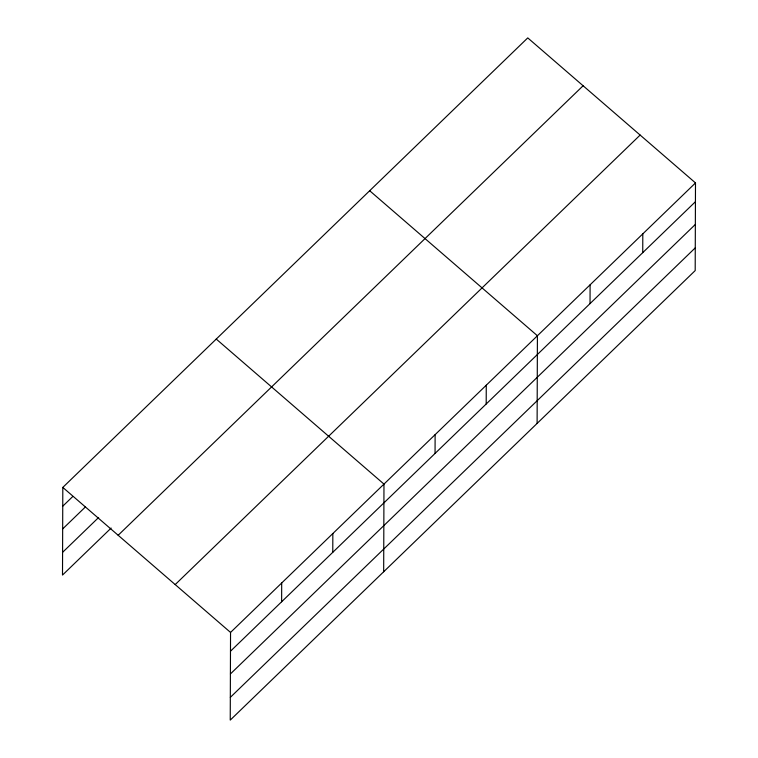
<?xml version="1.0" encoding="UTF-8"?>
<svg xmlns="http://www.w3.org/2000/svg" width="758" height="758" viewBox="0 0 758 758"><rect width="100%" height="100%" fill="white"/><g stroke="black" fill="none" stroke-linecap="round" stroke-linejoin="round"><path stroke-width="1.14" d="M695.493 182.924L230.546 632.437L230.243 720.1L695.19 270.587L695.493 182.924L527.758 37.9L62.81 487.413L62.507 575.076L111.132 528.061M281.625 601.776L281.692 582.997M332.771 552.326L332.838 533.547M383.671 571.759L383.974 484.097L216.248 339.072M435.054 453.436L435.12 434.656M486.2 403.986L486.266 385.206M537.109 423.419L537.413 335.756L369.677 190.732M590.037 303.598L590.103 284.819M642.737 252.651L642.803 233.871M62.743 506.202L72.806 496.471M62.668 528.923L85.303 507.045M62.582 552.345L98.635 517.487M118.163 535.271L583.11 85.758M175.193 584.579L640.14 135.066M230.479 651.226L695.427 201.713M230.404 673.957L695.351 224.434M230.318 697.369L695.266 247.857M62.81 487.413L230.546 632.437"/></g></svg>
